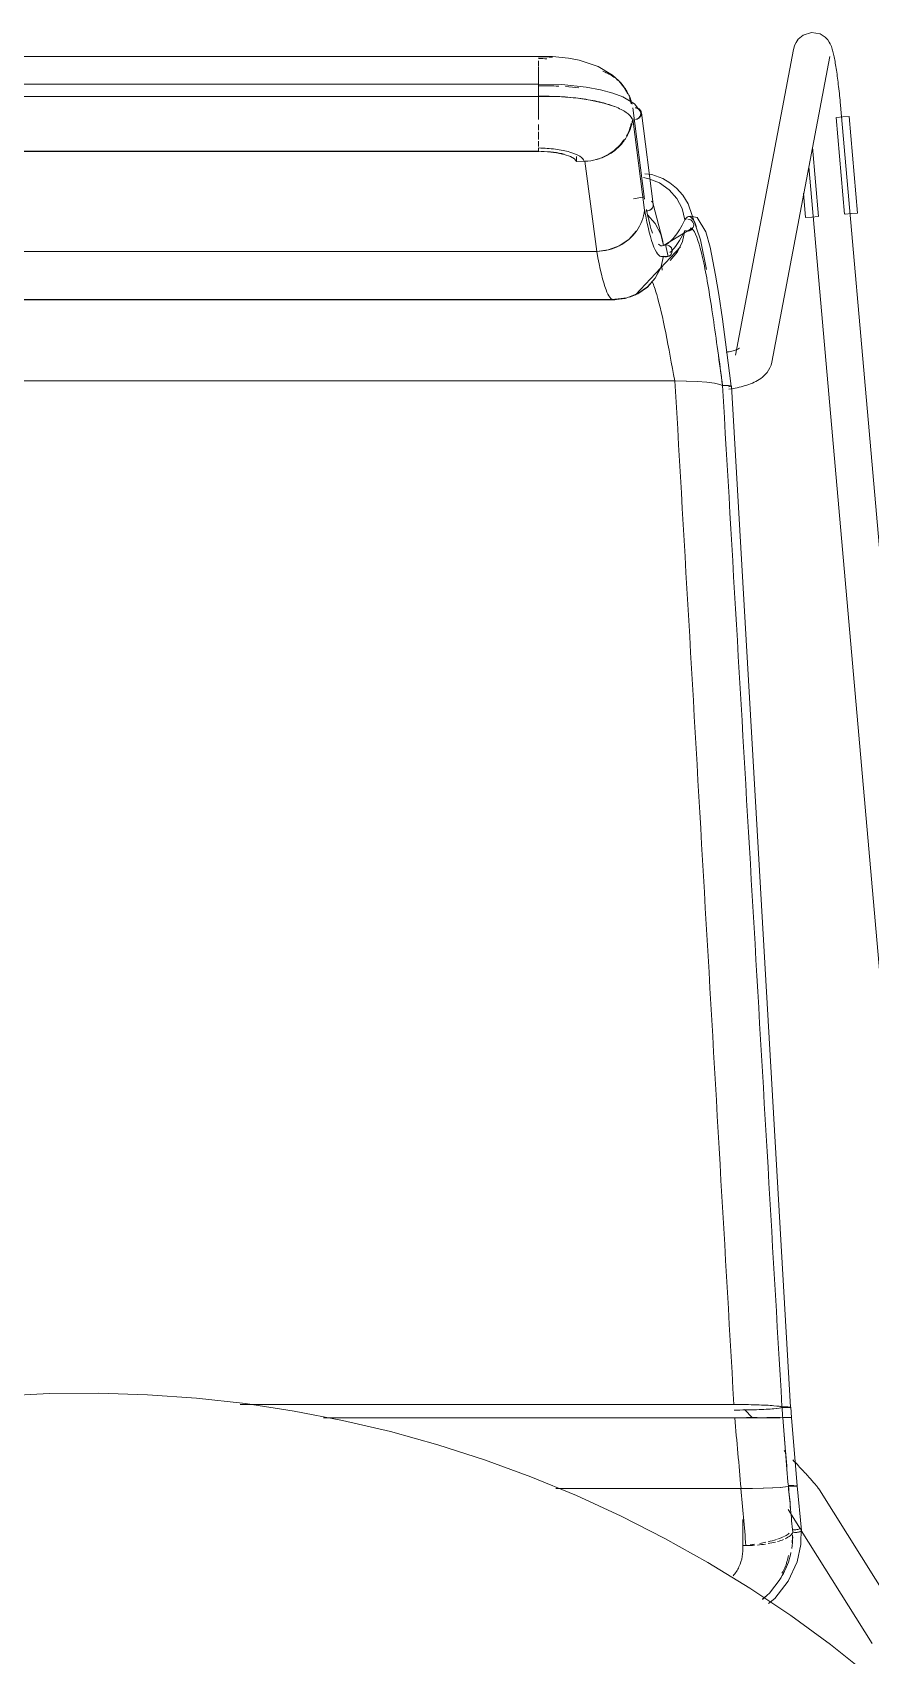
# Model space of a CAD drawing. Header units: millimetres. Extents: x 155927 to 326028, y -36033 to 97293.
# Drawn here: x 227630 to 227902, y 31674 to 32202 of the extents above; entities that cross this region are included whole.
import ezdxf

# ---------------------------------------------------------------- set-up
doc = ezdxf.new("R2010")
doc.units = ezdxf.units.MM
doc.header["$MEASUREMENT"] = 0
doc.layers.add('I-FURN', color=8, linetype='CONTINUOUS', lineweight=9)

msp = doc.modelspace()

# ---------------------------------------------------------------- linework, layer by layer
at = {"layer": 'I-FURN'}
for p, q in [((227878.13, 32198.53), (227877.76, 32197.73)), ((227878.88, 32199.61), (227878.13, 32198.53)), ((227880.46, 32200.94), (227878.88, 32199.61)), ((227880.46, 32200.94), (227883.21, 32201.77)), ((227883.21, 32201.77), (227885.97, 32201.29)), ((227885.97, 32201.29), (227887.62, 32200.24)), ((227887.62, 32200.24), (227888.48, 32199.34)), ((227888.48, 32199.34), (227888.96, 32198.63)), ((227888.96, 32198.63), (227889.26, 32198.07)), ((227889.26, 32198.07), (227889.48, 32197.6)), ((227794.41, 32193.99), (227499.56, 32193.99)), ((227794.41, 32193.82), (227794.41, 32193.99)), ((227798.93, 32193.91), (227794.41, 32193.99)), ((227794.41, 32193.97), (227794.41, 32193.69)), ((227804.14, 32193.39), (227798.93, 32193.91)), ((227807.64, 32192.74), (227804.14, 32193.39)), ((227813.79, 32190.72), (227807.64, 32192.74)), ((227877.32, 32196.18), (227858.51, 32096.89)), ((227870.3, 32094.65), (227889.11, 32193.94)), ((227877.41, 32196.59), (227877.32, 32196.18)), ((227877.54, 32197.11), (227877.41, 32196.59)), ((227877.76, 32197.73), (227877.54, 32197.11)), ((227889.48, 32197.6), (227889.64, 32197.17)), ((227889.64, 32197.17), (227889.79, 32196.77)), ((227889.79, 32196.77), (227889.91, 32196.37)), ((227889.91, 32196.37), (227890.03, 32195.97)), ((227890.03, 32195.97), (227890.13, 32195.57)), ((227890.13, 32195.57), (227890.24, 32195.16)), ((227890.24, 32195.16), (227890.34, 32194.73)), ((227890.34, 32194.73), (227890.44, 32194.29)), ((227890.44, 32194.29), (227890.53, 32193.83)), ((227890.53, 32193.83), (227890.63, 32193.35)), ((227890.63, 32193.35), (227890.72, 32192.86)), ((227890.72, 32192.86), (227890.82, 32192.34)), ((227794.41, 32192.5), (227794.41, 32190.75)), ((227794.41, 32190.47), (227794.41, 32187.89)), ((227794.41, 32184.71), (227794.41, 32187.73)), ((227794.41, 32187.72), (227794.41, 32184.71)), ((227818.5, 32187.85), (227813.79, 32190.72)), ((227820.48, 32186.01), (227818.5, 32187.85)), ((227890.82, 32192.34), (227890.91, 32191.81)), ((227890.91, 32191.81), (227891, 32191.26)), ((227891, 32191.26), (227891.1, 32190.69)), ((227891.1, 32190.69), (227891.19, 32190.1)), ((227891.19, 32190.1), (227891.28, 32189.5)), ((227891.28, 32189.5), (227891.37, 32188.88)), ((227891.37, 32188.88), (227891.46, 32188.25)), ((227891.46, 32188.25), (227891.55, 32187.6)), ((227891.55, 32187.6), (227891.64, 32186.93)), ((227794.41, 32184.95), (227499.56, 32184.95)), ((227794.41, 32184.95), (227794.41, 32181.1)), ((227801.98, 32184.81), (227794.41, 32184.95)), ((227794.41, 32184.88), (227794.41, 32184.95)), ((227794.41, 32184.69), (227794.41, 32184.88)), ((227794.41, 32184.38), (227794.41, 32184.69)), ((227794.41, 32183.99), (227794.41, 32184.38)), ((227794.41, 32183.54), (227794.41, 32183.99)), ((227794.41, 32183.05), (227794.41, 32183.54)), ((227794.41, 32182.55), (227794.41, 32183.05)), ((227794.41, 32182.07), (227794.41, 32182.55)), ((227794.41, 32181.66), (227794.41, 32182.07)), ((227809.86, 32184.01), (227801.98, 32184.81)), ((227814.58, 32183.14), (227809.86, 32184.01)), ((227818.62, 32182.06), (227814.58, 32183.14)), ((227821.79, 32180.87), (227818.62, 32182.06)), ((227822.15, 32183.94), (227820.48, 32186.01)), ((227823.48, 32181.67), (227822.15, 32183.94)), ((227891.64, 32186.93), (227891.72, 32186.26)), ((227891.72, 32186.26), (227891.81, 32185.57)), ((227891.81, 32185.57), (227891.89, 32184.87)), ((227891.89, 32184.87), (227891.98, 32184.16)), ((227891.98, 32184.16), (227892.06, 32183.44)), ((227892.06, 32183.44), (227892.14, 32182.72)), ((227892.14, 32182.72), (227892.22, 32181.98)), ((227892.22, 32181.98), (227892.29, 32181.25)), ((227499.56, 32180.99), (227794.41, 32180.99)), ((227794.41, 32181.33), (227794.41, 32181.66)), ((227794.41, 32181.1), (227794.41, 32181.33)), ((227794.41, 32177.21), (227794.41, 32181.02)), ((227794.41, 32181.02), (227794.41, 32177.21)), ((227800.64, 32180.91), (227794.41, 32180.99)), ((227794.41, 32177.01), (227794.41, 32173.46)), ((227807.2, 32180.38), (227800.64, 32180.91)), ((227811.21, 32179.79), (227807.2, 32180.38)), ((227815.65, 32178.82), (227811.21, 32179.79)), ((227819.08, 32177.73), (227815.65, 32178.82)), ((227825.62, 32178.57), (227821.79, 32180.87)), ((227825.03, 32177.24), (227828.87, 32147.55)), ((227827.51, 32176.18), (227825.62, 32178.57)), ((227892.29, 32181.25), (227892.37, 32180.5)), ((227892.37, 32180.5), (227892.44, 32179.75)), ((227892.44, 32179.75), (227892.51, 32179)), ((227892.51, 32179), (227892.58, 32178.25)), ((227892.58, 32178.25), (227892.59, 32178.09)), ((227931.54, 31734.77), (227892.59, 32178.09)), ((227794.41, 32171.83), (227794.41, 32169.99)), ((227828.89, 32144), (227825.05, 32173.7)), ((227825.8, 32171.27), (227825.48, 32173.71)), ((227827.87, 32175.68), (227831.72, 32145.91)), ((227891.17, 32174.11), (227893.93, 32142.7)), ((227891.3, 32174.13), (227893.36, 32174.31)), ((227893.36, 32174.31), (227895.4, 32174.49)), ((227895.4, 32174.49), (227898.16, 32143.08)), ((227794.41, 32169.47), (227794.41, 32167)), ((227794.41, 32165.13), (227794.41, 32166.48)), ((227794.41, 32163.15), (227499.56, 32163.15)), ((227499.56, 32163.09), (227794.41, 32163.09)), ((227794.41, 32165.16), (227794.41, 32164.68)), ((227794.41, 32163.09), (227797.45, 32162.98)), ((227797.45, 32162.98), (227800.3, 32162.66)), ((227800.3, 32162.66), (227802.79, 32162.15)), ((227802.79, 32162.15), (227804.78, 32161.48)), ((227804.78, 32161.48), (227806.13, 32160.69)), ((227806.77, 32159.83), (227806.77, 32161.5)), ((227806.77, 32159.85), (227806.77, 32161.5)), ((227885.49, 32141.96), (227883.51, 32164.44)), ((227806.13, 32160.69), (227806.77, 32159.83)), ((227806.77, 32159.83), (227809.48, 32159.9)), ((227809.48, 32159.9), (227813.34, 32130.62)), ((227831.26, 32155.58), (227828.99, 32155.87)), ((227834.86, 32154.29), (227831.26, 32155.58)), ((227882.3, 32158.07), (227919.58, 31733.72)), ((227828.52, 32154.61), (227830.26, 32154.24)), ((227830.27, 32154.24), (227828.53, 32154.61)), ((227833.78, 32152.84), (227830.27, 32154.24)), ((227836.87, 32150.67), (227833.78, 32152.84)), ((227837.13, 32152.94), (227834.86, 32154.29)), ((227839.35, 32147.84), (227836.87, 32150.67)), ((227839.3, 32151.17), (227837.13, 32152.94)), ((227841.29, 32148.92), (227839.3, 32151.17)), ((227828.75, 32148.33), (227825.26, 32147.64)), ((227831.48, 32146.58), (227831.19, 32146.97)), ((227831.67, 32146.14), (227831.48, 32146.58)), ((227831.48, 32144.76), (227831.67, 32145.2)), ((227831.74, 32145.67), (227831.67, 32146.14)), ((227831.67, 32145.2), (227831.74, 32145.67)), ((227831.71, 32145.98), (227834.68, 32134.37)), ((227841.09, 32144.52), (227839.35, 32147.84)), ((227843.11, 32146.1), (227841.29, 32148.92)), ((227847.09, 32134.38), (227843.11, 32146.1)), ((227880.56, 32149.48), (227881.25, 32141.59)), ((227829.36, 32143.84), (227829.86, 32143.81)), ((227829.86, 32143.81), (227830.35, 32143.89)), ((227832.39, 32139.63), (227829.88, 32142.51)), ((227830.35, 32143.89), (227830.8, 32144.08)), ((227830.8, 32144.08), (227831.19, 32144.38)), ((227831.19, 32144.38), (227831.48, 32144.76)), ((227841.99, 32140.89), (227841.09, 32144.52)), ((227842.46, 32141.06), (227841.99, 32140.89)), ((227841.99, 32140.89), (227842.46, 32141.05)), ((227843.81, 32142.11), (227842.9, 32141.81)), ((227842.96, 32141.1), (227843.45, 32141.02)), ((227843.45, 32141.02), (227842.96, 32141.1)), ((227843.45, 32141.02), (227843.91, 32140.83)), ((227843.91, 32140.83), (227843.45, 32141.02)), ((227846, 32141.58), (227843.81, 32142.11)), ((227843.91, 32140.83), (227844.29, 32140.52)), ((227844.3, 32140.52), (227843.91, 32140.83)), ((227844.29, 32140.52), (227844.59, 32140.13)), ((227844.6, 32140.13), (227844.3, 32140.52)), ((227844.59, 32140.13), (227844.79, 32139.67)), ((227844.79, 32139.67), (227844.6, 32140.13)), ((227848.77, 32136.94), (227846, 32141.58)), ((227883.3, 32141.77), (227881.25, 32141.59)), ((227885.36, 32141.95), (227883.3, 32141.77)), ((227896.12, 32142.9), (227894.06, 32142.71)), ((227898.16, 32143.08), (227896.12, 32142.9)), ((227820.66, 32132.42), (227823.77, 32134.49)), ((227823.77, 32134.49), (227826.26, 32137.24)), ((227834.14, 32136.24), (227832.39, 32139.63)), ((227835.03, 32132.52), (227834.14, 32136.24)), ((227844.67, 32138.33), (227835.28, 32132.62)), ((227842.04, 32137.41), (227841.25, 32133.79)), ((227841.26, 32133.79), (227842.04, 32137.4)), ((227842.52, 32137.26), (227842.04, 32137.41)), ((227842.04, 32137.4), (227842.52, 32137.25)), ((227843.01, 32137.23), (227842.52, 32137.26)), ((227842.52, 32137.25), (227843.02, 32137.22)), ((227843.51, 32137.32), (227843.01, 32137.23)), ((227843.02, 32137.22), (227843.51, 32137.31)), ((227843.95, 32137.52), (227843.51, 32137.32)), ((227843.51, 32137.31), (227843.96, 32137.52)), ((227844.33, 32137.84), (227843.95, 32137.52)), ((227843.96, 32137.52), (227844.34, 32137.84)), ((227844.62, 32138.24), (227844.33, 32137.84)), ((227844.34, 32137.84), (227844.63, 32138.24)), ((227844.8, 32138.7), (227844.62, 32138.24)), ((227844.63, 32138.24), (227844.81, 32138.7)), ((227844.79, 32139.67), (227844.86, 32139.19)), ((227844.87, 32139.19), (227844.79, 32139.67)), ((227844.86, 32139.19), (227844.8, 32138.7)), ((227844.81, 32138.7), (227844.87, 32139.19)), ((227850.17, 32131.94), (227848.77, 32136.94)), ((227813.34, 32130.62), (227480.63, 32130.62)), ((227480.63, 32130.62), (227813.34, 32130.62)), ((227813.34, 32130.62), (227817.11, 32131.1)), ((227817.11, 32131.1), (227820.66, 32132.42)), ((227840.56, 32132.14), (227825.96, 32116.44)), ((227834.68, 32134.37), (227835, 32132.5)), ((227835.03, 32132.52), (227835.5, 32132.68)), ((227835.5, 32132.68), (227835.03, 32132.52)), ((227835.5, 32132.68), (227836, 32132.72)), ((227836, 32132.72), (227835.5, 32132.68)), ((227836.55, 32128.91), (227835.71, 32132.81)), ((227836, 32132.72), (227836.49, 32132.64)), ((227836.49, 32132.64), (227836, 32132.72)), ((227836.49, 32132.64), (227836.94, 32132.44)), ((227836.94, 32132.44), (227836.49, 32132.64)), ((227836.94, 32132.44), (227837.32, 32132.12)), ((227837.33, 32132.12), (227836.94, 32132.44)), ((227837.32, 32129.42), (227836.94, 32129.1)), ((227836.94, 32129.1), (227837.33, 32129.41)), ((227839.61, 32130.47), (227837.21, 32127.63)), ((227837.21, 32127.63), (227839.62, 32130.47)), ((227837.32, 32132.12), (227837.61, 32131.72)), ((227837.61, 32129.82), (227837.32, 32129.42)), ((227837.62, 32131.72), (227837.33, 32132.12)), ((227837.33, 32129.41), (227837.62, 32129.82)), ((227837.61, 32131.72), (227837.8, 32131.26)), ((227837.8, 32130.28), (227837.61, 32129.82)), ((227837.81, 32131.26), (227837.62, 32131.72)), ((227837.62, 32129.82), (227837.81, 32130.28)), ((227837.8, 32131.26), (227837.87, 32130.77)), ((227837.87, 32130.77), (227837.8, 32130.28)), ((227837.87, 32130.77), (227837.81, 32131.26)), ((227837.81, 32130.28), (227837.87, 32130.77)), ((227841.25, 32133.79), (227839.61, 32130.47)), ((227839.62, 32130.47), (227841.26, 32133.79)), ((227849, 32124.72), (227847.09, 32134.38)), ((227851.98, 32122.93), (227850.17, 32131.94)), ((227834.13, 32125.3), (227832.38, 32121.91)), ((227832.39, 32121.91), (227834.14, 32125.3)), ((227836.84, 32129.05), (227833.96, 32129)), ((227834.14, 32125.3), (227835.03, 32129.01)), ((227835.5, 32128.86), (227835.03, 32129.02)), ((227835.03, 32129.01), (227835.5, 32128.85)), ((227836, 32128.82), (227835.5, 32128.86)), ((227835.5, 32128.85), (227836, 32128.81)), ((227836.49, 32128.9), (227836, 32128.82)), ((227836, 32128.81), (227836.49, 32128.9)), ((227836.94, 32129.1), (227836.49, 32128.9)), ((227836.49, 32128.9), (227836.94, 32129.1)), ((227829.87, 32119.04), (227826.74, 32116.87)), ((227826.74, 32116.86), (227829.88, 32119.03)), ((227832.38, 32121.91), (227829.87, 32119.04)), ((227829.88, 32119.03), (227832.39, 32121.91)), ((227853.01, 32116.61), (227851.98, 32122.93)), ((227819.38, 32115.02), (227474.6, 32115.02)), ((227474.6, 32115.02), (227819.38, 32115.02)), ((227475.13, 32114.87), (227779.93, 32114.87)), ((227779.93, 32114.87), (227818.84, 32114.87)), ((227822.59, 32115.31), (227818.84, 32114.87)), ((227823.17, 32115.5), (227819.38, 32115.03)), ((227819.38, 32115.02), (227823.17, 32115.5)), ((227827.06, 32117.04), (227822.59, 32115.31)), ((227826.74, 32116.87), (227823.17, 32115.5)), ((227823.17, 32115.5), (227826.74, 32116.86)), ((227825.96, 32116.44), (227824.03, 32115.74)), ((227854.19, 32108.59), (227853.01, 32116.61)), ((227855.55, 32098.66), (227854.19, 32108.59)), ((227855.96, 32097.91), (227855.47, 32097.81)), ((227857.1, 32086.81), (227855.55, 32098.66)), ((227856.43, 32098.01), (227855.96, 32097.91)), ((227856.87, 32098.12), (227856.43, 32098.01)), ((227857.29, 32098.22), (227856.87, 32098.12)), ((227857.69, 32098.33), (227857.29, 32098.22)), ((227858.05, 32098.44), (227857.69, 32098.33)), ((227858.39, 32098.55), (227858.05, 32098.44)), ((227858.69, 32098.65), (227858.39, 32098.55)), ((227858.96, 32098.75), (227858.69, 32098.65)), ((227859.2, 32098.85), (227858.96, 32098.75)), ((227859.39, 32098.94), (227859.2, 32098.85)), ((227859.54, 32099.01), (227859.39, 32098.94)), ((227859.63, 32099.06), (227859.54, 32099.01)), ((227859.7, 32099.1), (227859.63, 32099.06)), ((227859.73, 32099.12), (227859.7, 32099.1)), ((227869.67, 32092.77), (227869.24, 32091.98)), ((227870.04, 32093.66), (227869.67, 32092.77)), ((227870.3, 32094.65), (227870.04, 32093.66)), ((227455.21, 32088.52), (227838.69, 32088.52)), ((227838.69, 32088.52), (227455.29, 32088.52)), ((227842.46, 32088.46), (227838.69, 32088.52)), ((227838.77, 32088.52), (227842.46, 32088.46)), ((227845.99, 32088.31), (227842.46, 32088.46)), ((227842.52, 32088.46), (227845.99, 32088.31)), ((227849.09, 32088.07), (227845.99, 32088.31)), ((227846.04, 32088.31), (227849.1, 32088.07)), ((227851.59, 32087.76), (227849.09, 32088.07)), ((227849.13, 32088.07), (227851.59, 32087.76)), ((227853.34, 32087.39), (227851.59, 32087.76)), ((227851.6, 32087.76), (227853.34, 32087.39)), ((227853.34, 32087.39), (227854.24, 32086.99)), ((227854.24, 32086.99), (227853.34, 32087.39)), ((227854.71, 32087.01), (227854.24, 32086.99)), ((227854.24, 32086.99), (227854.71, 32087.01)), ((227855.21, 32087.02), (227854.71, 32087.01)), ((227854.71, 32087.01), (227855.21, 32087.02)), ((227855.7, 32087.01), (227855.21, 32087.02)), ((227855.21, 32087.02), (227855.7, 32087.01)), ((227856.15, 32086.99), (227855.7, 32087.01)), ((227855.7, 32087.01), (227856.16, 32086.99)), ((227862.19, 32087.16), (227861.59, 32086.97)), ((227862.79, 32087.37), (227862.19, 32087.16)), ((227863.37, 32087.59), (227862.79, 32087.37)), ((227863.94, 32087.82), (227863.37, 32087.59)), ((227864.5, 32088.08), (227863.94, 32087.82)), ((227865.05, 32088.35), (227864.5, 32088.08)), ((227865.58, 32088.64), (227865.05, 32088.35)), ((227866.12, 32088.96), (227865.58, 32088.64)), ((227866.66, 32089.32), (227866.12, 32088.96)), ((227867.19, 32089.72), (227866.66, 32089.32)), ((227867.72, 32090.18), (227867.19, 32089.72)), ((227868.24, 32090.69), (227867.72, 32090.18)), ((227868.75, 32091.29), (227868.24, 32090.69)), ((227869.24, 32091.98), (227868.75, 32091.29)), ((227856.54, 32086.95), (227856.15, 32086.99)), ((227856.16, 32086.99), (227856.54, 32086.95)), ((227856.19, 32086.62), (227856.57, 32086.66)), ((227856.57, 32086.66), (227856.19, 32086.62)), ((227857, 32085.9), (227856.3, 32085.78)), ((227856.84, 32086.91), (227856.54, 32086.95)), ((227856.54, 32086.95), (227856.84, 32086.91)), ((227856.57, 32086.66), (227856.86, 32086.7)), ((227856.86, 32086.7), (227856.57, 32086.66)), ((227857.69, 32086.02), (227857, 32085.9)), ((227857.04, 32086.75), (227857.1, 32086.81)), ((227857.11, 32086.8), (227857.04, 32086.75)), ((227857.11, 32086.8), (227876.39, 31754.9)), ((227858.37, 32086.16), (227857.69, 32086.02)), ((227859.04, 32086.3), (227858.37, 32086.16)), ((227859.7, 32086.45), (227859.04, 32086.3)), ((227860.34, 32086.61), (227859.7, 32086.45)), ((227860.97, 32086.79), (227860.34, 32086.61)), ((227861.59, 32086.97), (227860.97, 32086.79)), ((227635.31, 31759.32), (227619.33, 31758.53)), ((227651.31, 31759.46), (227635.31, 31759.32)), ((227667.3, 31758.97), (227651.31, 31759.46)), ((227683.26, 31757.84), (227667.3, 31758.97)), ((227699.16, 31756.07), (227683.26, 31757.84)), ((227857.94, 31755.79), (227697.37, 31755.79)), ((227697.37, 31755.79), (227857.94, 31755.79)), ((227714.97, 31753.67), (227699.16, 31756.07)), ((227861.72, 31755.76), (227857.94, 31755.79)), ((227865.29, 31755.69), (227861.72, 31755.76)), ((227868.42, 31755.56), (227865.29, 31755.69)), ((227870.92, 31755.4), (227868.42, 31755.56)), ((227872.67, 31755.21), (227870.92, 31755.4)), ((227872.65, 31754.59), (227873.55, 31754.8)), ((227873.56, 31755), (227872.67, 31755.21)), ((227873.55, 31754.8), (227874.02, 31754.79)), ((227874.03, 31755), (227873.56, 31755)), ((227874.02, 31754.79), (227874.52, 31754.78)), ((227874.52, 31755.01), (227874.03, 31755)), ((227875.01, 31755), (227874.52, 31755.01)), ((227874.52, 31754.78), (227875.01, 31754.79)), ((227875.47, 31754.99), (227875.01, 31755)), ((227875.01, 31754.79), (227875.46, 31754.8)), ((227875.46, 31754.8), (227875.84, 31754.82)), ((227875.85, 31754.97), (227875.47, 31754.99)), ((227875.84, 31754.82), (227876.14, 31754.84)), ((227876.14, 31754.95), (227875.85, 31754.97)), ((227876.33, 31754.92), (227876.14, 31754.95)), ((227876.14, 31754.84), (227876.33, 31754.87)), ((227876.39, 31754.9), (227876.33, 31754.92)), ((227876.33, 31754.87), (227876.39, 31754.9)), ((227876.66, 31751.54), (227876.4, 31754.9)), ((227730.68, 31750.63), (227714.97, 31753.67)), ((227858.2, 31751.47), (227724.46, 31751.47)), ((227724.46, 31751.47), (227858.2, 31751.47)), ((227746.26, 31746.97), (227730.68, 31750.63)), ((227858.05, 31754), (227861.73, 31754.03)), ((227861.99, 31751.48), (227858.2, 31751.47)), ((227858.2, 31751.47), (227861.99, 31751.48)), ((227864, 31751.48), (227861.43, 31754.15)), ((227861.73, 31754.03), (227865.28, 31754.11)), ((227861.99, 31751.6), (227865.55, 31751.59)), ((227865.56, 31751.48), (227861.99, 31751.48)), ((227861.99, 31751.48), (227865.56, 31751.48)), ((227865.55, 31751.59), (227862, 31751.6)), ((227865.28, 31754.11), (227868.4, 31754.23)), ((227868.69, 31751.49), (227865.56, 31751.48)), ((227865.56, 31751.48), (227868.69, 31751.49)), ((227868.4, 31754.23), (227870.9, 31754.39)), ((227868.67, 31751.58), (227871.17, 31751.57)), ((227871.18, 31751.57), (227868.68, 31751.58)), ((227871.19, 31751.5), (227868.69, 31751.49)), ((227868.69, 31751.49), (227871.2, 31751.5)), ((227870.9, 31754.39), (227872.65, 31754.59)), ((227871.17, 31751.57), (227872.92, 31751.56)), ((227872.93, 31751.56), (227871.18, 31751.57)), ((227872.94, 31751.51), (227871.2, 31751.5)), ((227871.2, 31751.5), (227872.94, 31751.51)), ((227873.83, 31751.53), (227872.94, 31751.51)), ((227872.94, 31751.51), (227873.83, 31751.53)), ((227873.82, 31751.54), (227874.29, 31751.54)), ((227874.29, 31751.54), (227873.82, 31751.54)), ((227874.3, 31751.53), (227873.83, 31751.53)), ((227873.83, 31751.53), (227874.3, 31751.53)), ((227874.29, 31751.54), (227874.79, 31751.54)), ((227874.79, 31751.54), (227874.29, 31751.54)), ((227874.8, 31751.53), (227874.3, 31751.53)), ((227874.3, 31751.53), (227874.8, 31751.53)), ((227874.79, 31751.54), (227875.28, 31751.54)), ((227875.28, 31751.54), (227874.79, 31751.54)), ((227875.29, 31751.53), (227874.8, 31751.53)), ((227874.8, 31751.53), (227875.29, 31751.53)), ((227875.28, 31751.54), (227875.73, 31751.54)), ((227875.73, 31751.54), (227875.28, 31751.54)), ((227875.74, 31751.53), (227875.29, 31751.53)), ((227875.29, 31751.53), (227875.74, 31751.53)), ((227875.73, 31751.54), (227876.11, 31751.54)), ((227876.12, 31751.54), (227875.73, 31751.54)), ((227876.12, 31751.53), (227875.74, 31751.53)), ((227875.74, 31751.53), (227876.12, 31751.53)), ((227876.11, 31751.54), (227876.41, 31751.54)), ((227876.41, 31751.54), (227876.12, 31751.54)), ((227876.41, 31751.53), (227876.12, 31751.53)), ((227876.12, 31751.53), (227876.42, 31751.53)), ((227876.41, 31751.54), (227876.6, 31751.54)), ((227876.6, 31751.54), (227876.41, 31751.54)), ((227876.6, 31751.53), (227876.41, 31751.53)), ((227876.42, 31751.53), (227876.6, 31751.53)), ((227876.6, 31751.54), (227876.66, 31751.54)), ((227876.66, 31751.54), (227876.6, 31751.53)), ((227876.6, 31751.53), (227876.67, 31751.54)), ((227876.67, 31751.54), (227876.6, 31751.54)), ((227876.67, 31751.54), (227878.49, 31729.34)), ((227761.67, 31742.69), (227746.26, 31746.97)), ((227776.91, 31737.8), (227761.67, 31742.69)), ((227874.76, 31740.29), (227874.28, 31740.8)), ((227791.93, 31732.3), (227776.91, 31737.8)), ((227877.58, 31737.32), (227877.12, 31737.81)), ((227878.03, 31736.85), (227877.58, 31737.32)), ((227878.47, 31736.38), (227878.03, 31736.85)), ((227878.9, 31735.91), (227878.47, 31736.38)), ((227879.32, 31735.46), (227878.9, 31735.91)), ((227879.73, 31735.01), (227879.32, 31735.46)), ((227880.14, 31734.58), (227879.73, 31735.01)), ((227880.53, 31734.16), (227880.14, 31734.58)), ((227880.91, 31733.74), (227880.53, 31734.16)), ((227881.28, 31733.34), (227880.91, 31733.74)), ((227806.72, 31726.21), (227791.93, 31732.3)), ((227800.03, 31728.51), (227860.15, 31728.51)), ((227860.15, 31728.51), (227800.03, 31728.51)), ((227860.15, 31728.51), (227863.91, 31728.53)), ((227863.91, 31728.53), (227860.27, 31728.51)), ((227867.44, 31728.61), (227864, 31728.53)), ((227864.01, 31728.53), (227867.44, 31728.61)), ((227867.44, 31728.61), (227870.54, 31728.72)), ((227870.54, 31728.72), (227867.51, 31728.61)), ((227870.54, 31728.72), (227873.02, 31728.87)), ((227873.02, 31728.87), (227870.58, 31728.72)), ((227873.02, 31728.87), (227874.76, 31729.05)), ((227874.76, 31729.05), (227873.04, 31728.87)), ((227875.64, 31729.24), (227874.76, 31729.05)), ((227874.76, 31729.05), (227875.65, 31729.24)), ((227876.11, 31729.24), (227875.64, 31729.24)), ((227875.65, 31729.24), (227876.12, 31729.24)), ((227876.13, 31729.44), (227875.66, 31729.43)), ((227875.66, 31729.43), (227876.13, 31729.44)), ((227876.61, 31729.23), (227876.11, 31729.24)), ((227876.12, 31729.24), (227876.61, 31729.23)), ((227876.63, 31729.44), (227876.13, 31729.44)), ((227876.13, 31729.44), (227876.63, 31729.44)), ((227876.61, 31729.23), (227877.11, 31729.24)), ((227877.1, 31729.24), (227876.61, 31729.23)), ((227877.12, 31729.43), (227876.63, 31729.44)), ((227876.63, 31729.44), (227877.12, 31729.43)), ((227877.55, 31729.25), (227877.1, 31729.24)), ((227877.11, 31729.24), (227877.56, 31729.25)), ((227877.57, 31729.42), (227877.12, 31729.43)), ((227877.12, 31729.43), (227877.57, 31729.42)), ((227877.94, 31729.26), (227877.55, 31729.25)), ((227877.56, 31729.25), (227877.94, 31729.26)), ((227877.94, 31729.26), (227878.24, 31729.29)), ((227878.23, 31729.29), (227877.94, 31729.26)), ((227878.24, 31729.39), (227877.95, 31729.41)), ((227877.95, 31729.41), (227878.24, 31729.39)), ((227878.43, 31729.36), (227878.24, 31729.39)), ((227878.24, 31729.39), (227878.43, 31729.36)), ((227878.24, 31729.29), (227878.43, 31729.31)), ((227878.49, 31729.34), (227878.42, 31729.31)), ((227878.5, 31729.34), (227878.43, 31729.36)), ((227878.43, 31729.36), (227878.49, 31729.34)), ((227878.43, 31729.31), (227878.5, 31729.34)), ((227878.5, 31729.34), (227879.92, 31714.84)), ((227881.63, 31732.95), (227881.28, 31733.34)), ((227881.98, 31732.57), (227881.63, 31732.95)), ((227882.31, 31732.21), (227881.98, 31732.57)), ((227882.62, 31731.86), (227882.31, 31732.21)), ((227882.92, 31731.52), (227882.62, 31731.86)), ((227883.21, 31731.2), (227882.92, 31731.52)), ((227883.48, 31730.89), (227883.21, 31731.2)), ((227883.74, 31730.59), (227883.48, 31730.89)), ((227883.98, 31730.31), (227883.74, 31730.59)), ((227884.21, 31730.05), (227883.98, 31730.31)), ((227884.43, 31729.8), (227884.21, 31730.05)), ((227884.63, 31729.55), (227884.43, 31729.8)), ((227884.82, 31729.32), (227884.63, 31729.55)), ((227885, 31729.1), (227884.82, 31729.32)), ((227885.17, 31728.88), (227885, 31729.1)), ((227885.35, 31728.65), (227885.17, 31728.88)), ((227885.53, 31728.39), (227885.35, 31728.65)), ((227885.75, 31728.07), (227885.53, 31728.39)), ((227821.26, 31719.53), (227806.72, 31726.21)), ((227913.05, 31684.48), (227885.75, 31728.07)), ((227835.52, 31712.27), (227821.26, 31719.53)), ((227860.85, 31708.71), (227860.85, 31718.46)), ((227875.58, 31721.7), (227879.63, 31715.22)), ((227879.71, 31710.28), (227879.8, 31715.74)), ((227879.85, 31714.88), (227902.88, 31678.11)), ((227849.48, 31704.45), (227835.52, 31712.27)), ((227861.85, 31709.95), (227860.8, 31709.95)), ((227878.49, 31704.63), (227879.71, 31710.28)), ((227863.11, 31696.07), (227849.48, 31704.45)), ((227873.02, 31699.02), (227874.93, 31702.71)), ((227875.59, 31698.32), (227878.49, 31704.63)), ((227869.52, 31694.45), (227873.02, 31699.02)), ((227871.26, 31692.79), (227875.59, 31698.32)), ((227876.4, 31687.16), (227863.11, 31696.07)), ((227867.19, 31692.5), (227869.52, 31694.45)), ((227869.22, 31691.15), (227871.26, 31692.79)), ((227889.32, 31677.73), (227876.4, 31687.16)), ((227901.85, 31667.78), (227889.32, 31677.73))]:
    msp.add_line(p, q, dxfattribs=at)
for centre, major_axis, ratio, start_param, end_param in [((227794.41, 32189.71), (-12.4, 0), 0.287441, 4.492176, 4.712389), ((227794.41, 32178.24), (0, -15.75), 0.000004, 0.290246, 0.472486), ((227829.77, 32145.67), (-1.96, 0), 0.955139, 1.359855, 3.903556), ((227813.21, 32145.69), (-15.78, 0), 0.955139, 2.553383, 2.787386), ((227813.21, 32145.69), (-15.78, 0), 0.955139, 2.787556, 3.029056), ((227813.21, 32145.69), (-15.78, 0), 0.955139, 1.579038, 2.545717)]:
    msp.add_ellipse(centre, major_axis=major_axis, ratio=ratio, start_param=start_param, end_param=end_param, dxfattribs=at)
for points in [[(227794.41, 32193.9), (227795.99, 32193.91), (227797.49, 32193.83), (227798.92, 32193.69)], [(227794.41, 32184.42), (227796.63, 32184.46), (227798.84, 32184.43), (227801.01, 32184.32)], [(227803.22, 32184.18), (227804.7, 32184.07), (227806.15, 32183.92), (227807.57, 32183.74)], [(227819.25, 32177.66), (227820.72, 32177.09), (227823.18, 32175.82), (227824.49, 32174.42), (227824.84, 32173.69)], [(227823.96, 32180.58), (227824.22, 32179.93), (227824.38, 32179.25), (227824.52, 32178.57)], [(227809.48, 32159.9), (227810.78, 32159.94), (227813.28, 32160.3), (227816.88, 32161.71), (227820.03, 32163.9), (227822.55, 32166.74), (227824.32, 32170.08), (227824.9, 32172.46), (227825.05, 32173.7)], [(227824.59, 32172.18), (227824.27, 32170.8), (227823.77, 32169.43), (227823.07, 32168.17)], [(227794.41, 32164.22), (227796.31, 32164.19), (227800.04, 32163.92), (227804.84, 32162.97), (227808.16, 32161.57), (227809.11, 32160.47), (227809.24, 32159.91)], [(227802.79, 32162.2), (227800.74, 32162.75), (227798.02, 32163.03), (227795.25, 32163.13)], [(227828.89, 32144), (227829.91, 32138.5), (227831.96, 32130.44), (227834.01, 32128.47), (227835.03, 32129.02)], [(227829.52, 32144.21), (227830.17, 32141.12), (227830.82, 32138.23), (227831.47, 32136.5)], [(227833.4, 32132.94), (227833.94, 32132.37), (227834.49, 32132.23), (227835.03, 32132.52)], [(227834.47, 32125.95), (227834.53, 32125.49), (227834.58, 32125.02), (227834.64, 32124.55)], [(227818.84, 32114.87), (227819.02, 32114.87), (227819.2, 32114.92), (227819.38, 32115.03)], [(227853.04, 32096.36), (227853.43, 32093.26), (227853.83, 32090.13), (227854.22, 32087)], [(227838.77, 32088.52), (227841.96, 32033.16), (227845.16, 31977.74), (227848.35, 31922.28)], [(227873.56, 31755), (227870.34, 31810.4), (227863.9, 31921.16), (227857.46, 32031.76), (227854.24, 32086.99)], [(227848.35, 31922.28), (227851.55, 31866.82), (227854.74, 31811.32), (227857.94, 31755.79)], [(227873.55, 31754.8), (227873.6, 31754.25), (227873.69, 31753.17), (227873.78, 31752.09), (227873.82, 31751.54)], [(227873.56, 31755), (227873.6, 31754.42), (227873.69, 31753.26), (227873.78, 31752.11), (227873.83, 31751.53)], [(227858.2, 31751.47), (227858.55, 31747.64), (227858.89, 31743.81), (227859.24, 31739.98)], [(227875.64, 31729.24), (227875.34, 31732.95), (227874.74, 31740.38), (227874.13, 31747.81), (227873.83, 31751.53)], [(227859.24, 31739.98), (227859.58, 31736.15), (227859.92, 31732.33), (227860.27, 31728.51)], [(227860.15, 31728.51), (227860.45, 31725.37), (227861.04, 31719.12), (227861.59, 31712.98), (227861.85, 31709.95)], [(227875.65, 31729.24), (227875.89, 31726.72), (227876.36, 31721.68), (227876.84, 31716.73), (227877.08, 31714.29)], [(227875.68, 31729.24), (227875.91, 31726.93), (227876.13, 31724.62), (227876.36, 31722.35)], [(227872.07, 31712.01), (227872.88, 31712.28), (227873.69, 31712.56), (227874.25, 31712.86)], [(227874.5, 31712.98), (227875.13, 31713.29), (227875.53, 31713.61), (227875.86, 31713.93)], [(227877.05, 31712.75), (227877.03, 31711.49), (227876.94, 31710.23), (227876.75, 31708.99)], [(227876.85, 31710.78), (227876.96, 31711.66), (227876.98, 31712.56), (227876.98, 31713.46)], [(227860.8, 31709.95), (227860.84, 31709.45), (227860.86, 31708.94), (227860.86, 31708.43)], [(227864.63, 31710.05), (227863.72, 31709.99), (227862.79, 31709.96), (227861.85, 31709.95)], [(227863.26, 31710.19), (227863.74, 31710.24), (227864.21, 31710.31), (227864.67, 31710.37)], [(227868.2, 31710.42), (227867.35, 31710.3), (227866.47, 31710.18), (227865.56, 31710.12)], [(227866.37, 31710.63), (227867.05, 31710.75), (227867.71, 31710.88), (227868.37, 31711.02)], [(227869.03, 31711.17), (227869.95, 31711.38), (227870.9, 31711.61), (227871.75, 31711.86)], [(227871.43, 31711.05), (227870.69, 31710.87), (227869.88, 31710.71), (227869.05, 31710.56)], [(227874.08, 31711.92), (227873.49, 31711.67), (227872.83, 31711.44), (227872.1, 31711.23)], [(227868.58, 31693.63), (227868.16, 31693.22), (227867.71, 31692.83), (227867.25, 31692.45)]]:
    msp.add_open_spline(points, degree=3, dxfattribs=at)
for points, knots in [([(227819.12, 32187.12), (227818.39, 32187.65), (227817.14, 32188.37), (227815.81, 32189), (227815.29, 32189.2)], [0.5455526, 0.5455526, 0.5455526, 0.5455526, 0.6666667, 0.739481, 0.739481, 0.739481, 0.739481]), ([(227824.82, 32178.45), (227824.66, 32179.19), (227824.09, 32181.06), (227822.55, 32183.89), (227820.87, 32185.72), (227819.92, 32186.5)], [0.0634811, 0.0634811, 0.0634811, 0.0634811, 0.1666667, 0.3333333, 0.5, 0.5, 0.5, 0.5]), ([(227794.41, 32181.02), (227796.76, 32181.06), (227801.41, 32180.99), (227808.26, 32180.36), (227814.37, 32179.27), (227817.59, 32178.26), (227819.08, 32177.72)], [0.0000052, 0.0000052, 0.0000052, 0.0000052, 0.1666667, 0.3333333, 0.5, 0.6602535, 0.6602535, 0.6602535, 0.6602535]), ([(227825.81, 32177.27), (227825.97, 32177.27), (227826.26, 32177.23), (227826.65, 32177.08), (227827.06, 32176.82), (227827.52, 32176.3), (227827.77, 32175.44), (227827.54, 32174.65), (227827.15, 32174.12), (227826.76, 32173.8), (227826.46, 32173.66), (227826.3, 32173.61)], [-0.875, -0.875, -0.875, -0.875, -0.8125, -0.765625, -0.71875, -0.625, -0.5, -0.375, -0.3125, -0.25, -0.1875, -0.1875, -0.1875, -0.1875]), ([(227825.9, 32173.52), (227826.04, 32173.52), (227826.27, 32173.55), (227826.56, 32173.64), (227826.83, 32173.75), (227827.14, 32173.95), (227827.46, 32174.25), (227827.7, 32174.62), (227827.83, 32174.98), (227827.88, 32175.29), (227827.88, 32175.56), (227827.85, 32175.82), (227827.78, 32176.07), (227827.66, 32176.32), (227827.47, 32176.62), (227827.15, 32176.93), (227826.75, 32177.15), (227826.4, 32177.25), (227826.14, 32177.28), (227825.97, 32177.29), (227825.9, 32177.29)], [0.1111111, 0.1111111, 0.1111111, 0.1111111, 0.1666667, 0.1944444, 0.2222222, 0.2777778, 0.3333333, 0.3888889, 0.4444444, 0.4791667, 0.5138889, 0.5486111, 0.5833333, 0.6180556, 0.6527778, 0.7222222, 0.7916667, 0.8263889, 0.8611111, 0.8888889, 0.8888889, 0.8888889, 0.8888889]), ([(227822.21, 32166.82), (227820.78, 32164.77), (227817.84, 32162.26), (227814.26, 32160.7), (227813.02, 32160.45)], [-0.6666667, -0.6666667, -0.6666667, -0.6666667, -0.3333333, -0.1666667, -0.1666667, -0.1666667, -0.1666667]), ([(227835.71, 32132.81), (227836.64, 32133.27), (227838.74, 32135.06), (227840.83, 32138.49), (227841.99, 32140.89)], [0.0974617, 0.0974617, 0.0974617, 0.0974617, 0.5, 1, 1, 1, 1]), ([(227841.99, 32140.89), (227843.01, 32142.45), (227844.27, 32142.22), (227845.53, 32139.31), (227845.76, 32138.68)], [0, 0, 0, 0, 0.25, 0.3070827, 0.3070827, 0.3070827, 0.3070827]), ([(227837.16, 32130.28), (227837.62, 32130.67), (227839.25, 32132.34), (227840.87, 32135), (227842.04, 32137.41)], [0.3036932, 0.3036932, 0.3036932, 0.3036932, 0.5, 1, 1, 1, 1]), ([(227843.87, 32138.29), (227844.28, 32138.09), (227845.7, 32136.49), (227848.14, 32128.19), (227851.19, 32109.76), (227853.22, 32094.54), (227854.24, 32086.99)], [0.1500589, 0.1500589, 0.1500589, 0.1500589, 0.25, 0.5, 0.75, 1, 1, 1, 1]), ([(227813.34, 32130.62), (227814.35, 32124.9), (227816.18, 32117.25), (227818.01, 32114.87), (227818.84, 32114.87)], [0, 0, 0, 0, 0.5, 0.9107153, 0.9107153, 0.9107153, 0.9107153]), ([(227831.39, 32120.8), (227831.88, 32119.65), (227833.34, 32115.4), (227835.77, 32104.69), (227837.71, 32093.91), (227838.69, 32088.52)], [0.375, 0.375, 0.375, 0.375, 0.5, 0.75, 1, 1, 1, 1]), ([(227857.94, 31755.79), (227859.22, 31755.79), (227861.76, 31755.77), (227865.37, 31755.69), (227868.54, 31755.57), (227871.89, 31755.35), (227873.28, 31755.14), (227873.56, 31755)], [-1, -1, -1, -1, -0.833333, -0.666667, -0.5, -0.333333, 0, 0, 0, 0]), ([(227873.55, 31754.8), (227873.26, 31754.65), (227871.87, 31754.44), (227868.52, 31754.22), (227865.36, 31754.1), (227861.8, 31754.02), (227859.29, 31754), (227858.05, 31754)], [-1, -1, -1, -1, -0.6666667, -0.5, -0.3333333, -0.1666667, -0.003964, -0.003964, -0.003964, -0.003964]), ([(227876.4, 31754.9), (227876.4, 31754.88), (227876.26, 31754.85), (227875.86, 31754.82), (227875.47, 31754.8), (227875.02, 31754.79), (227874.52, 31754.78), (227874.02, 31754.79), (227873.7, 31754.79), (227873.55, 31754.8)], [-0.5, -0.5, -0.5, -0.5, -0.375, -0.3125, -0.25, -0.1875, -0.125, -0.0625, 0, 0, 0, 0]), ([(227873.56, 31755), (227873.78, 31755), (227874.27, 31755.01), (227874.91, 31755.01), (227875.37, 31754.99), (227875.78, 31754.98), (227876.24, 31754.95), (227876.4, 31754.91), (227876.4, 31754.9)], [-1, -1, -1, -1, -0.90625, -0.8125, -0.765625, -0.71875, -0.625, -0.501507, -0.501507, -0.501507, -0.501507]), ([(227875.15, 31735.54), (227875.01, 31737.18), (227874.57, 31742.52), (227874.13, 31747.85), (227873.82, 31751.54)], [0.2766114, 0.2766114, 0.2766114, 0.2766114, 0.5, 1, 1, 1, 1]), ([(227877.08, 31714.29), (227876.94, 31713.9), (227876.37, 31713.15), (227875.24, 31712.45), (227874.56, 31712.13)], [0, 0, 0, 0, 0.1666667, 0.3309695, 0.3309695, 0.3309695, 0.3309695]), ([(227876.98, 31715.02), (227877.2, 31715.01), (227877.69, 31715.02), (227878.44, 31715.1), (227879.11, 31715.26), (227879.54, 31715.43), (227879.69, 31715.55), (227879.73, 31715.59)], [-1, -1, -1, -1, -0.90625, -0.8125, -0.71875, -0.625, -0.5625, -0.5625, -0.5625, -0.5625]), ([(227879.87, 31714.7), (227879.85, 31714.67), (227879.81, 31714.63), (227879.7, 31714.55), (227879.51, 31714.45), (227879.19, 31714.35), (227878.79, 31714.27), (227878.44, 31714.24), (227878.06, 31714.22), (227877.62, 31714.23), (227877.26, 31714.26), (227877.08, 31714.29)], [0.5555556, 0.5555556, 0.5555556, 0.5555556, 0.5833333, 0.6180556, 0.6527778, 0.7222222, 0.7916667, 0.8263889, 0.8611111, 0.9305556, 1, 1, 1, 1]), ([(227860.8, 31709.95), (227861.01, 31707.57), (227860.38, 31703.97), (227858.45, 31700.97), (227857.69, 31700.06)], [0, 0, 0, 0, 0.3333333, 0.5, 0.5, 0.5, 0.5]), ([(227876.5, 31707.71), (227876.06, 31705.6), (227875.05, 31702.52), (227873.42, 31699.75), (227872.83, 31698.88)], [0.1763318, 0.1763318, 0.1763318, 0.1763318, 0.3333333, 0.408557, 0.408557, 0.408557, 0.408557]), ([(227873.55, 31700.95), (227873.89, 31701.54), (227874.91, 31703.39), (227875.41, 31705.37), (227875.64, 31706.74)], [0.6175454, 0.6175454, 0.6175454, 0.6175454, 0.6666667, 0.7702374, 0.7702374, 0.7702374, 0.7702374])]:
    msp.add_open_spline(points, degree=3, knots=knots, dxfattribs=at)

doc.saveas('drawing.dxf')
